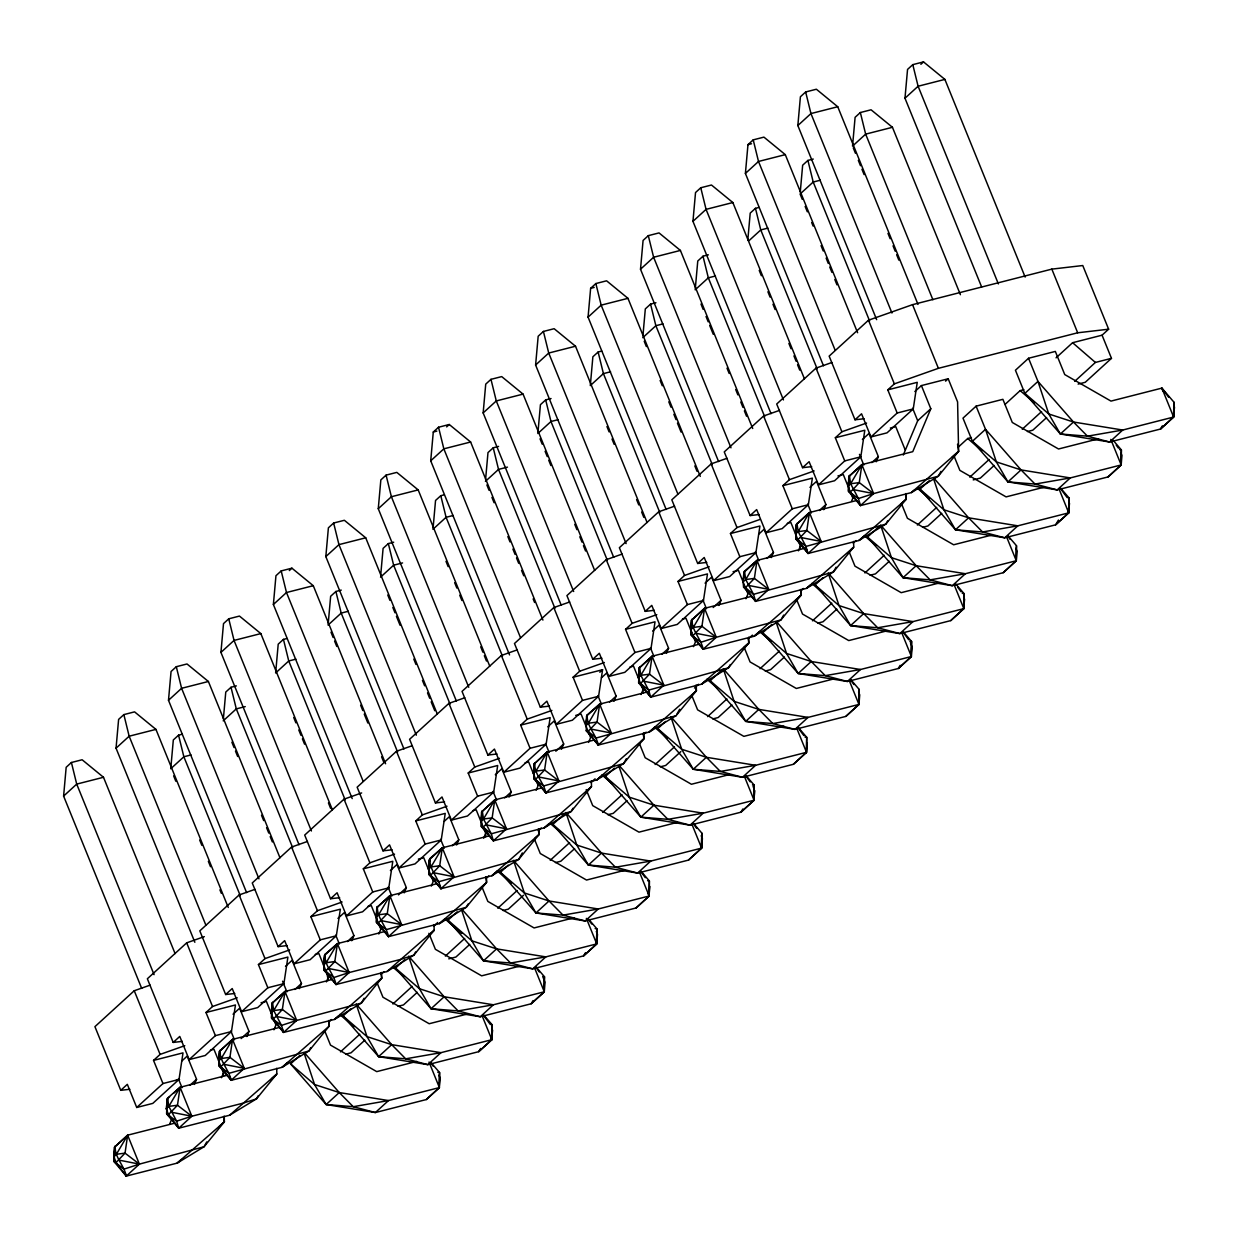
<?xml version="1.0" encoding="UTF-8"?>
<svg xmlns="http://www.w3.org/2000/svg" width="1238" height="1238" viewBox="0 0 1238 1238"><rect width="100%" height="100%" fill="white"/><g stroke="black" fill="none" stroke-linecap="round" stroke-linejoin="round"><path stroke-width="1.5" d="M693.45 823.347L701.807 833.066L701.621 848.107L688.514 860.085L637.616 873.069L588.375 865.053L552.829 824.446L564.636 813.66M850.785 679.662L859.141 689.38L858.955 704.422L845.848 716.4L794.951 729.383L745.709 721.367L710.163 680.761L721.971 669.975M1008.119 535.977L1016.475 545.695L1016.29 560.737L1003.182 572.714L952.285 585.698L903.044 577.682L867.498 537.075L879.305 526.289M1173.81 402.01L1173.624 417.051L1160.517 429.029L1109.619 442.012L1060.378 433.996L1024.847 393.39L1015.439 370.239L1028.546 358.262L1055.333 351.422L1064.742 374.572L1110.981 401.097L1161.878 388.113L1173.81 402.01L1174.398 407.534L1173.624 417.051L1160.517 429.029L1162.389 425.841M166.743 1110.269L166.666 1113.937L178.721 1128.205L229.618 1115.221L256.498 1098.864L276.817 1073.965L276.708 1068.27M166.851 1104.76L167.594 1098.106L180.083 1087.289L227.343 1075.234M271.741 1008.97L271.555 1018.147L283.61 1032.415L334.508 1019.431L361.388 1003.074L381.706 978.175L381.598 972.48M324.077 966.584L324 970.252L336.055 984.52L386.952 971.536L413.832 955.179L434.151 930.28L434.043 924.585M324.155 962.916L324.929 954.421L337.417 943.604L384.678 931.549M428.967 870.794L428.89 874.461L440.945 888.729L491.842 875.746L518.722 859.389L539.056 834.489L538.932 828.795M429.122 863.459L429.818 858.63L442.306 847.813L489.567 835.758M586.425 721.599L587.152 714.945L599.641 704.128L648.712 691.609M743.759 577.914L744.487 571.26L756.975 560.443L806.062 547.923M848.649 482.124L848.463 491.3L860.503 505.568L911.4 492.585L938.28 476.228L958.614 451.328L957.593 401.917L948.2 378.766L921.412 385.591L914.851 391.579M224.264 1116.165L224.372 1121.86L204.053 1146.759L177.173 1163.116L126.276 1176.1L114.221 1161.832L114.515 1147.162L127.638 1135.184L174.898 1123.129M258.293 1095.63L256.498 1098.864L242.725 1103.244L191.828 1116.227L178.721 1128.205L176.616 1121.179L166.666 1113.937L166.96 1099.267L169.591 1096.868M332.233 979.444L284.972 991.499L271.865 1003.476L271.555 1018.147L281.521 1025.389L283.61 1032.415L296.718 1020.437L361.388 1003.074L364.096 998.23M483.671 1014.928L492.028 1024.646L491.842 1039.688L478.719 1051.666L427.837 1064.649L378.596 1056.633L343.05 1016.027L350.911 1008.831M641.005 871.243L649.362 880.961L649.176 896.003L636.053 907.98L585.172 920.964L535.93 912.948L500.384 872.341L508.245 865.145M801.156 589.319L801.28 595.014L780.946 619.913L754.066 636.27L703.169 649.254L691.129 634.986L691.423 620.315L704.53 608.338L751.791 596.283M745.895 775.452L754.251 785.171L754.066 800.212L740.958 812.19L690.061 825.173L640.82 817.157L605.274 776.551L614.45 768.164M798.34 727.557L806.696 737.275L806.511 752.317L793.403 764.295L742.506 777.278L693.265 769.262L657.718 728.656L665.595 721.46M921.412 385.591L930.806 408.741L912.762 451.669L861.865 464.652L848.757 476.63L848.463 491.3L858.414 498.543L860.503 505.568L873.626 493.591L938.28 476.228L940.988 471.384M955.674 583.872L964.031 593.59L963.845 608.632L950.738 620.609L899.84 633.593L850.599 625.577L815.053 584.97L822.93 577.775M1060.564 488.082L1068.92 497.8L1068.734 512.841L1055.627 524.819L1004.73 537.803L955.488 529.787L919.958 489.18L929.134 480.793M141.705 988.404L63.602 796.08L66.171 767.297L71.417 762.5L82.126 759.761L103.497 777.278L175.084 953.57M194.861 942.288L116.047 748.185L118.616 719.402L123.862 714.605L134.571 711.865L155.942 729.383L228.256 907.454M246.594 892.613L168.492 700.29L171.061 671.507L176.307 666.709L187.015 663.97L208.386 681.488L279.974 857.779M299.039 844.718L220.937 652.395L223.505 623.612L228.751 618.814L239.46 616.075L260.831 633.593L332.418 809.884M223.366 718.938L225.765 692.057L231.011 687.276L236.365 685.898M352.211 798.603L273.381 604.5L275.95 575.716L281.196 570.919L291.92 568.18L313.276 585.698L385.591 763.769M403.928 748.928L325.826 556.605L328.395 527.821L333.641 523.024L344.365 520.285L365.721 537.803L437.324 714.094M456.373 701.033L378.271 508.71L380.84 479.926L386.086 475.129L396.81 472.39L418.181 489.908L489.768 666.199M380.7 575.252L383.099 548.372L388.345 543.59L393.699 542.213M509.545 654.917L430.716 460.815L433.285 432.031L438.531 427.234L449.255 424.495L470.626 442.012L542.925 620.083M561.263 605.243L483.16 412.919L485.729 384.136L490.975 379.339L501.7 376.6L523.07 394.117L594.658 570.409M485.59 479.462L487.989 452.582L493.235 447.8L498.589 446.423M613.708 557.348L535.605 365.024L538.174 336.241L543.42 331.444L554.144 328.704L575.515 346.222L647.103 522.513M666.152 509.452L588.065 317.129L590.634 288.346L595.865 283.548L606.589 280.809L627.96 298.327L700.275 476.398M718.597 461.557L640.51 269.234L643.079 240.451L648.31 235.653L659.034 232.914L680.405 250.432L752.719 428.503M642.924 335.777L645.323 308.896L650.569 304.115L655.923 302.737M771.042 413.662L692.955 221.339L695.524 192.555L700.77 187.758L711.479 185.019L732.85 202.537L804.437 378.828M823.487 365.767L745.4 173.444L747.969 144.66L753.215 139.863L763.923 137.124L785.294 154.642L857.609 332.713M747.814 239.986L750.213 213.106L755.459 208.324L759.033 207.411M876.659 319.652L797.845 125.549L800.413 96.765L805.659 91.968L816.368 89.229L837.739 106.747L918.008 304.409M800.259 192.091L802.657 165.211L807.903 160.429L813.258 159.052M981.641 286.984L904.978 98.22L907.547 69.421L912.793 64.639L923.517 61.9L944.888 79.402L1025.141 277.08M299.782 1055.534L290.605 1063.922L326.136 1104.528L375.377 1112.544L426.274 1099.561L439.119 1087.939L439.567 1072.541L431.226 1062.823M492.6 1030.171L491.563 1040.044L490.774 1036.314M404.671 959.744L395.495 968.131L431.041 1008.738L480.282 1016.754L531.164 1003.77L544.008 992.149L544.472 976.751L536.116 967.033M457.116 911.849L447.939 920.236L483.485 960.843L532.727 968.859L583.609 955.875L596.453 944.254L596.917 928.856L588.561 919.138M649.935 886.485L648.898 896.358L648.108 892.629M701.342 848.463L701.807 833.066M753.787 800.568L754.84 790.695M806.232 752.673L807.284 742.8M858.677 704.778L859.141 689.38M771.785 624.478L762.608 632.866L798.154 673.472L847.396 681.488L898.293 668.505L911.122 656.883L911.586 641.485L903.229 631.767M963.737 607.347L964.619 599.115M1016.011 561.093L1016.475 545.695M1069.508 503.324L1068.456 513.197L1067.667 509.468M1121.071 463.662L1121.365 449.905L1113.008 440.186M1173.345 417.407L1174.398 407.534M124.883 1172.696L126.276 1176.1L116.109 1162.467L113.757 1156.679L115.149 1146.001C114.577 1157.545 124.187 1165.391 126.276 1176.1L139.383 1164.122L204.053 1146.759L206.746 1141.916M178.721 1128.205L168.554 1114.571L166.202 1108.784L167.594 1098.106L168.817 1106.385L176.616 1121.179L191.828 1116.227L180.083 1087.289L173.521 1093.278M703.169 649.254L693.001 635.62L690.649 629.833L692.042 619.155C691.469 630.699 701.095 638.545 703.169 649.254L716.291 637.276L780.946 619.913L783.654 615.069M136.722 1107.484L152.8 1103.383L179.015 1079.443L183.007 1052.873L153.543 1060.393L162.952 1083.544L136.722 1107.484L127.328 1084.333L120.767 1090.322L94.924 1026.658L134.246 990.74L150.108 985.139M189.166 1059.589L205.245 1055.488L231.46 1031.548L235.452 1004.977L205.988 1012.498L215.397 1035.649L189.166 1059.589L179.773 1036.438L173.212 1042.427L147.368 978.763L186.69 942.845L204.316 936.624M241.611 1011.694L257.69 1007.593L283.904 983.653L287.897 957.082L258.433 964.603L267.841 987.754L241.611 1011.694L232.218 988.543L225.656 994.532L199.813 930.868L239.135 894.95L254.997 889.348M294.056 963.798L310.134 959.698L336.349 935.758L340.342 909.187L310.877 916.708L320.286 939.859L294.056 963.798L284.663 940.648L278.101 946.637L252.258 882.973L291.58 847.055L307.442 841.453M346.501 915.903L362.579 911.802L388.794 887.863L392.786 861.292L363.322 868.813L372.731 891.964L346.501 915.903L337.107 892.753L330.546 898.742L304.703 835.077L344.025 799.16L361.651 792.939M398.946 868.008L415.024 863.907L441.239 839.968L445.231 813.397L415.767 820.918L425.176 844.068L398.946 868.008L389.552 844.858L382.991 850.846L357.148 787.182L396.485 751.265L412.331 745.663M451.39 820.113L467.469 816.012L493.699 792.072L497.691 765.502L468.212 773.023L477.62 796.173L451.39 820.113L441.997 796.963L435.436 802.951L409.592 739.287L448.93 703.37L464.776 697.768M503.835 772.218L519.914 768.117L546.144 744.177L550.136 717.607L520.672 725.128L530.065 748.278L503.835 772.218L494.442 749.067L487.88 755.056L462.037 691.392L501.375 655.475L517.236 649.873M556.295 724.323L572.358 720.222L598.588 696.282L602.581 669.712L573.117 677.232L582.51 700.383L556.295 724.323L546.886 701.172L540.325 707.161L514.482 643.497L553.819 607.579L569.681 601.978M608.74 676.428L624.803 672.327L651.033 648.387L655.026 621.816L625.561 629.337L634.955 652.488L608.74 676.428L599.331 653.277L592.77 659.266L566.927 595.602L606.264 559.684L622.126 554.082M661.185 628.533L677.248 624.432L703.478 600.492L707.471 573.921L678.006 581.442L687.399 604.593L661.185 628.533L651.776 605.382L645.23 611.371L619.371 547.707L658.709 511.789L674.571 506.187M713.63 580.637L729.693 576.537L755.923 552.597L759.915 526.026L730.451 533.547L739.844 556.698L713.63 580.637L704.221 557.487L697.675 563.476L671.816 499.812L711.154 463.894L727.016 458.292M766.074 532.742L782.137 528.641L808.368 504.702L812.36 478.131L782.896 485.652L792.289 508.803L766.074 532.742L756.666 509.592L750.12 515.581L724.261 451.916L763.598 415.999L779.46 410.397M818.519 484.847L834.582 480.746L860.812 456.807L864.805 430.236L835.341 437.757L844.734 460.907L818.519 484.847L809.11 461.697L802.564 467.685L776.706 404.021L816.043 368.104L831.905 362.502M870.964 436.952L887.027 432.851L913.257 408.911L917.25 382.341L887.785 389.862L897.179 413.012L870.964 436.952L861.555 413.801L855.009 419.79L829.15 356.126L868.488 320.209L912.545 304.656L1051.836 269.126L1082.77 265.536L1108.629 329.2L1102.068 335.189L1072.603 342.709L1056.045 357.828M169.745 1123.872L171.912 1118.719M194.412 1084.426L196.563 1079.273L187.17 1056.122L181.924 1060.92M221.463 1077.694L224.357 1070.824M246.857 1036.531L249.008 1031.378L239.615 1008.227L233.054 1014.216M273.923 1029.799L276.801 1022.928M299.302 988.636L301.468 983.483L292.06 960.332L285.498 966.321M326.368 981.904L329.246 975.033M351.747 940.741L353.913 935.588L344.504 912.437L337.943 918.426M378.813 934.009L381.691 927.138M404.192 892.846L406.358 887.692L396.949 864.542L390.403 870.531M431.257 886.114L434.136 879.243M456.636 844.95L458.803 839.797L449.394 816.647L444.148 821.444M483.702 838.219L486.58 831.348M509.081 797.055L511.248 791.902L501.839 768.752L495.293 774.74M536.147 790.324L539.025 783.453M561.526 749.16L563.692 744.007L554.284 720.856L547.738 726.845M588.592 742.429L591.47 735.558M613.971 701.265L616.137 696.112L606.728 672.961L601.482 677.759M641.036 694.533L643.915 687.663M666.415 653.37L668.582 648.217L659.173 625.066L652.627 631.055M693.481 646.638L696.36 639.767M718.86 605.475L721.027 600.322L711.618 577.171L705.072 583.16M745.926 598.743L748.82 591.872M771.305 557.58L773.471 552.427L764.078 529.276L758.832 534.073M798.371 550.848L801.265 543.977M823.75 509.685L825.916 504.531L816.523 481.381L809.962 487.37M851.543 501.235L853.709 496.082M876.195 461.789L878.361 456.636L868.968 433.486L862.406 439.475M903.26 455.058L917.698 420.719L930.806 408.741M310.738 1047.735L308.943 1050.969L282.063 1067.326L231.166 1080.31L219.111 1066.042L219.42 1051.371L232.527 1039.394L279.788 1027.339M415.628 951.945L413.832 955.179L400.06 959.558L349.162 972.542L333.966 977.494L324 970.252L324.31 955.581L337.417 943.604L349.162 972.542L336.055 984.52L325.888 970.886L318.847 953.508L315.272 954.421M468.072 904.05L466.277 907.284L439.397 923.641L388.5 936.624L376.445 922.356L376.754 907.686L389.862 895.708L437.122 883.653M522.328 852.936L518.722 859.389L438.856 881.704L428.89 874.461L429.199 859.791L442.306 847.813L454.052 876.752L440.945 888.729L430.778 875.096L423.736 857.717L418.382 859.079M572.977 808.259L571.167 811.494L544.287 827.851L493.389 840.834L481.334 826.566L481.644 811.896L494.751 799.918L542.012 787.863M626.32 758.755L623.612 763.598L596.731 779.955L545.834 792.939L533.795 778.671L534.089 764.001L547.196 752.023L594.457 739.968M676.954 714.094L679.662 709.235M730.312 664.574L728.501 667.808L701.621 684.165L650.724 697.149L638.684 682.881L638.978 668.211L652.086 656.233L699.346 644.178M836.099 567.174L833.391 572.018L806.511 588.375L755.613 601.359L743.574 587.091L743.094 581.937L743.868 572.42L756.975 560.443L768.736 589.381L755.613 601.359L745.446 587.725L743.574 587.091M887.646 520.889L885.835 524.123L858.955 540.48L808.058 553.463L796.019 539.195L796.313 524.525L809.42 512.547L856.681 500.492M113.757 1156.679L116.372 1154.28L127.638 1135.184L139.383 1164.122L124.171 1169.074L114.221 1161.832L114.515 1147.162L127.638 1135.184L125.038 1153.135L116.109 1162.467M166.202 1108.784L168.817 1106.385L180.083 1087.289L177.483 1105.24L168.554 1114.571M229.788 1076.905L231.166 1080.31C229.076 1069.601 219.466 1061.755 220.039 1050.211L218.646 1060.889L221.262 1058.49L232.527 1039.394L244.273 1068.332L231.166 1080.31L220.998 1066.676L213.957 1049.298L210.383 1050.211M273.706 1010.595L284.972 991.499L296.718 1020.437L281.521 1025.389L273.706 1010.595L272.484 1002.316L271.091 1012.994L273.706 1010.595L282.372 1009.45L296.718 1020.437L276.059 1016.383L273.443 1018.781L283.61 1032.415L282.233 1029.01M336.055 984.52C333.966 973.811 324.356 965.965 324.929 954.421L323.536 965.098L326.151 962.7L337.417 943.604L334.817 961.555L325.888 970.886M388.5 936.624C386.411 925.916 376.801 918.07 377.373 906.525L375.981 917.203L378.596 914.805L389.862 895.708L401.607 924.647L388.5 936.624L378.333 922.991L371.292 905.612L367.717 906.525M439.567 885.325L440.945 888.729C438.856 878.021 429.246 870.175 429.818 858.63L428.425 869.308L431.041 866.91L442.306 847.813L439.707 865.764L430.778 875.096M591.377 780.899L591.501 786.594L571.167 811.494L491.3 833.808L483.501 819.014L482.263 810.735L480.87 821.413L483.501 819.014L494.751 799.918L506.497 828.856L493.389 840.834L483.222 827.201L481.334 826.566L481.644 811.896L494.751 799.918L492.151 817.869L483.222 827.201L491.3 833.808L493.389 840.834M545.834 792.939C543.745 782.23 534.135 774.384 534.708 762.84L533.315 773.518L535.946 771.119L547.196 752.023L558.942 780.961L545.834 792.939L535.667 779.306L528.626 761.927L525.051 762.84M696.267 685.109L696.39 690.804L676.056 715.703L649.176 732.06L598.279 745.044C596.19 734.335 586.58 726.489 587.152 714.945L585.76 725.623L588.39 723.224L599.641 704.128L611.386 733.066L598.279 745.044L586.239 730.776L586.533 716.106L599.641 704.128L597.056 722.079L588.112 731.41L586.239 730.776M748.711 637.214L748.835 642.909L728.501 667.808L648.635 690.123L640.835 675.329L639.597 667.05L638.204 677.728L640.835 675.329L652.086 656.233L663.847 685.171L650.724 697.149L640.557 683.515L638.684 682.881L638.978 668.211L652.086 656.233L649.501 674.184L640.557 683.515L648.635 690.123L650.724 697.149M690.649 629.833L693.28 627.434L704.53 608.338L716.291 637.276L701.079 642.228L691.129 634.986L691.423 620.315L704.53 608.338L701.946 626.289L693.001 635.62M853.601 541.424L853.725 547.119L833.391 572.018L753.524 594.333L745.725 579.539L744.487 571.26L743.094 581.937L745.725 579.539L756.975 560.443L754.391 578.394L745.446 587.725L753.524 594.333L755.613 601.359M480.607 1048.478L478.719 1051.666L491.842 1039.688L492.028 1024.646L490.248 1024.383L483.47 1015.299M906.046 493.529L906.17 499.224L885.835 524.123L805.969 546.438L798.17 531.644L796.947 523.365L795.539 534.042L798.17 531.644L809.42 512.547L821.181 541.486L808.058 553.463L797.891 539.83L796.019 539.195L796.313 524.525L809.42 512.547L806.836 530.498L797.891 539.83L805.969 546.438L808.058 553.463L805.984 548.357M533.052 1000.583L531.164 1003.77L544.287 991.793L545.045 982.276L542.708 976.488L544.472 976.751L544.008 992.149M850.614 483.749L861.865 464.652L873.626 493.591L858.414 498.543L850.614 483.749L849.392 475.469L847.984 486.147L850.614 483.749L859.28 482.603L873.626 493.591L852.967 489.536L850.336 491.935L860.503 505.568M585.497 952.687L583.609 955.875L596.731 943.898L597.49 934.38L596.314 931.487M742.831 809.002L740.958 812.19L754.066 800.212L754.251 785.171L752.487 784.907M900.165 665.317L898.293 668.505L911.4 656.527L912.174 647.01L910.41 642.677M1058.444 520.053L1055.627 524.819L1068.734 512.841L1068.92 497.8L1067.156 497.537L1061.508 489.969M439.119 1087.939L440.155 1078.066L438.979 1075.172M596.453 944.254L596.917 928.856L595.153 928.593M911.122 656.883L911.586 641.485L909.822 641.222M643.822 733.004L643.946 738.699L623.612 763.598L543.745 785.913L533.795 778.671L534.089 764.001L547.196 752.023L544.596 769.974L535.667 779.306M220.998 1066.676L229.928 1057.345L232.527 1039.394L219.42 1051.371L219.111 1066.042L229.061 1073.284L308.943 1050.969L329.262 1026.07L329.153 1020.375M276.059 1016.383L282.372 1009.45L284.972 991.499L271.865 1003.476M378.333 922.991L387.262 913.659L389.862 895.708L376.754 907.686L376.445 922.356L386.411 929.599L466.277 907.284L486.596 882.385L486.488 876.69M852.967 489.536L859.28 482.603L861.865 464.652L848.757 476.63M289.29 570.579L291.92 568.18M446.624 426.893L449.255 424.495M63.602 796.08L76.71 784.103L103.497 777.278M116.047 748.185L129.154 736.208L155.942 729.383M168.492 700.29L181.599 688.313L208.386 681.488M220.937 652.395L234.044 640.417L260.831 633.593M273.381 604.5L286.489 592.522L313.276 585.698M325.826 556.605L338.949 544.627L365.721 537.803M378.271 508.71L391.394 496.732L418.181 489.908M430.716 460.815L443.838 448.837L470.626 442.012M483.16 412.919L496.283 400.942L523.07 394.117M535.605 365.024L548.728 353.047L575.515 346.222M588.065 317.129L601.173 305.152L627.96 298.327M640.51 269.234L653.618 257.256L680.405 250.432M692.955 221.339L706.062 209.361L732.85 202.537M745.4 173.444L758.507 161.466L785.294 154.642M797.845 125.549L810.952 113.571L837.739 106.747M182.125 734.258L178.566 735.171L173.32 739.953L170.751 768.752L183.858 756.774L191.008 754.948M287.03 638.468L283.456 639.381L278.21 644.162L275.641 672.961L288.748 660.984L295.897 659.158M341.255 590.108L335.9 591.485L330.654 596.267L328.085 625.066L341.193 613.089L348.342 611.263M444.365 494.782L440.79 495.695L435.544 500.477L432.975 529.276L446.082 517.298L453.232 515.472M551.034 398.528L545.679 399.905L540.433 404.687L537.865 433.486L550.972 421.508L558.121 419.682M601.699 351.097L598.124 352.01L592.878 356.792L590.309 385.591L603.417 373.613L610.566 371.787M708.368 254.842L703.014 256.22L697.768 261.001L695.199 289.8L708.322 277.823L715.456 275.997M892.443 127.297L871.072 109.795L860.348 112.534L855.102 117.316L852.533 146.115L865.656 134.137L892.443 127.297L960.409 294.706M920.886 64.299L923.517 61.9M223.196 720.856L236.303 708.879L245.232 706.604M380.53 577.171L393.638 565.193L402.567 562.919M485.42 481.381L498.527 469.403L507.456 467.128M642.754 337.695L655.861 325.718L663.011 323.892M748.959 240.698L760.766 229.928L767.9 228.102M904.978 98.22L918.101 86.242L944.888 79.402M153.543 1060.393L160.104 1054.405L184.772 1045.692M205.988 1012.498L212.549 1006.509L237.216 997.797M258.433 964.603L264.994 958.614L289.661 949.902M310.877 916.708L317.439 910.719L342.106 902.007M363.322 868.813L369.883 862.824L394.551 854.112M415.767 820.918L422.328 814.929L446.995 806.217M468.212 773.023L474.773 767.034L499.44 758.321M520.672 725.128L527.218 719.139L551.885 710.426M573.117 677.232L579.663 671.244L604.345 662.531M625.561 629.337L632.107 623.348L656.79 614.636M678.006 581.442L684.552 575.453L709.235 566.741M730.451 533.547L736.997 527.558L759.915 519.465M782.896 485.652L789.442 479.663L814.124 470.951M835.341 437.757L841.886 431.768L866.569 423.056M887.785 389.862L894.347 383.873L938.389 368.32L1077.679 332.79L1108.629 329.2M599.811 672.234L602.581 669.712M945.569 381.149L948.2 378.766M190.018 1085.262L196.563 1079.273M241.147 1038.574L249.008 1031.378M294.907 989.471L301.468 983.483M347.352 941.576L353.913 935.588M398.481 894.888L406.358 887.692M452.241 845.786L458.803 839.797M504.686 797.891L511.248 791.902M555.816 751.203L563.692 744.007M609.576 702.101L616.137 696.112M662.021 654.206L668.582 648.217M713.165 607.518L721.027 600.322M766.91 558.415L773.471 552.427M819.355 510.52L825.916 504.531M871.8 462.625L878.361 456.636M1098.524 438.794L1058.536 448.992L1012.297 422.468L1002.888 399.317L976.101 406.157L962.994 418.135L972.403 441.285L1007.933 481.892L1057.175 489.908L1108.072 476.924L1121.179 464.946L1121.953 455.429L1120.777 452.535M328.704 1022.062L331.474 1019.539M381.149 974.167L383.919 971.644M433.594 926.272L437.741 922.496M486.054 878.376L488.809 875.854M538.499 830.481L541.254 827.959M590.944 782.586L595.076 778.81M643.389 734.691L646.143 732.169M694.456 688.049L698.588 684.274M748.278 638.901L752.41 635.125M800.723 591.006L803.477 588.483M853.168 543.111L855.922 540.588M958.057 447.32L967.714 438.5L971.397 437.556M1004.977 404.47L1020.158 390.604L1023.841 389.661M229.618 1115.221L276.817 1073.965L271.571 1078.762M386.952 971.536L434.151 930.28L428.921 935.077M219.126 1126.657L224.372 1121.86L223.567 1116.506M376.46 982.972L381.706 978.175L380.902 972.82M535.11 838.08L539.056 834.489L538.251 829.135M586.255 791.392L591.501 786.594L544.287 827.851L548.542 824.183M641.315 741.098L643.946 738.699L643.141 733.345M692.46 694.394L696.39 690.804L695.586 685.45M743.589 647.706L748.835 642.909L748.294 639.35M796.034 599.811L801.28 595.014L800.475 589.659M851.094 549.517L853.725 547.119L806.511 588.375L810.782 584.707M900.924 504.021L906.17 499.224L905.628 495.664M952.053 457.317L958.614 451.328L957.547 444.194M340.465 1051.882L359.778 1034.241M392.91 1003.987L412.223 986.346M445.355 956.092L464.668 938.45M497.8 908.197L517.128 890.555M550.245 860.302L569.573 842.66M602.689 812.407L622.018 794.765M655.134 764.511L674.462 746.854M707.579 716.616L726.907 698.959M760.024 668.721L779.352 651.064M812.468 620.826L831.797 603.169M864.913 572.931L884.241 555.274M917.358 525.036L936.686 507.379M969.803 477.141L989.131 459.484M1022.248 429.246L1041.576 411.589M1074.708 381.35L1095.398 362.44L1111.476 358.339L1102.068 335.189M364.808 1040.214L351.019 1052.826L345.65 1054.188M417.268 992.319L403.464 1004.931L398.094 1006.293M469.713 944.424L455.909 957.036L448.76 958.846M523.535 895.275L508.354 909.141L502.999 910.503M574.602 848.634L560.799 861.246L555.444 862.607M627.047 800.738L613.243 813.351L607.889 814.712M680.869 751.59L665.688 765.455L660.334 766.817M731.937 704.948L718.133 717.56L712.779 718.922M784.381 657.053L770.578 669.665L765.223 671.027M836.826 609.158L823.022 621.77L817.668 623.132M889.271 561.263L875.467 573.875L870.113 575.237M941.716 513.368L927.912 525.98L922.558 527.342M994.16 465.473L980.357 478.085L973.223 479.895M1046.605 417.577L1032.802 430.19L1027.447 431.551M1111.476 358.339L1085.246 382.294L1078.112 384.105M304.316 1053.755L314.56 1084.519L326.136 1104.528L339.258 1092.55L388.5 1100.567L439.397 1087.583L439.567 1072.541L437.803 1072.278M378.596 1056.633L405.693 1058.815L440.945 1052.671L427.837 1064.649L405.693 1058.815L391.703 1044.655L356.157 1004.049L367.005 1036.624L378.596 1056.633L391.703 1044.655L440.945 1052.671L491.842 1039.688L482.155 1015.856M409.205 957.964L419.45 988.729L431.041 1008.738L444.148 996.76L493.389 1004.776L544.287 991.793L534.599 967.961M461.65 910.069L471.895 940.834L483.485 960.843L496.593 948.865L545.834 956.881L596.731 943.898L586.363 918.364M535.93 912.948L563.027 915.13L598.279 908.986L585.172 920.964L563.027 915.13L549.038 900.97L513.491 860.364L524.339 892.938L535.93 912.948L549.038 900.97L598.279 908.986L649.176 896.003L649.362 880.961L647.598 880.698M566.54 814.279L576.784 845.043L588.375 865.053L601.482 853.075L650.724 861.091L701.621 848.107L702.395 838.59L701.219 835.696M618.985 766.384L629.229 797.148L640.82 817.157L653.927 805.18L703.169 813.196L754.066 800.212L744.394 776.381M670.841 716.678L681.674 749.253L693.265 769.262L706.372 757.285L755.613 765.301L806.511 752.317L806.696 737.275L804.932 737.012M723.874 670.594L734.119 701.358L745.709 721.367L758.817 709.389L808.058 717.406L858.955 704.422L859.729 694.905L858.553 692.011M776.334 622.699L786.563 653.463L798.154 673.472L811.261 661.494L860.503 669.51L911.4 656.527L901.728 632.695M828.176 572.993L839.008 605.568L850.599 625.577L863.706 613.599L912.948 621.615L963.845 608.632L964.031 593.59L962.266 593.327M903.044 577.682L930.14 579.864L965.392 573.72L952.285 585.698L930.14 579.864L916.151 565.704L880.62 525.098L891.453 557.673L903.044 577.682L916.151 565.704L965.392 573.72L1016.29 560.737L1017.063 551.22L1015.887 548.326M933.669 479.013L943.898 509.777L955.488 529.787L968.596 517.809L1017.837 525.825L1068.734 512.841L1059.063 489.01M976.101 406.157L985.51 429.307L996.342 461.882L1007.933 481.892L1021.04 469.914L1070.282 477.93L1121.179 464.946L1121.365 449.905L1119.601 449.642M1028.546 358.262L1037.955 381.412L1048.787 413.987L1060.378 433.996L1073.485 422.019L1122.727 430.035L1173.624 417.051L1161.878 388.113L1168.657 397.212M426.274 1099.561L439.397 1087.583L429.029 1062.049M636.053 907.98L649.176 896.003L639.489 872.171M688.514 860.085L701.621 848.107L691.934 824.276M793.403 764.295L806.511 752.317L796.839 728.486M845.848 716.4L858.955 704.422L849.283 680.591M950.738 620.609L963.845 608.632L954.173 584.8M1003.182 572.714L1016.29 560.737L1006.618 536.905M1108.072 476.924L1121.179 464.946L1110.811 439.413M958.614 451.328L911.4 492.585L914.248 490.14M906.17 499.224L858.955 540.48L863.226 536.812M801.28 595.014L754.066 636.27L759.745 631.395M748.835 642.909L701.621 684.165L705.877 680.498M696.39 690.804L649.176 732.06L653.432 728.393M643.946 738.699L596.731 779.955L602.411 775.081M539.056 834.489L491.842 875.746L496.098 872.078M445.076 918.766L439.397 923.641L486.596 882.385L485.807 877.03M381.706 978.175L334.508 1019.431L338.763 1015.764M287.742 1062.452L282.063 1067.326L329.262 1026.07L328.735 1022.511M224.372 1121.86L177.173 1163.116L181.429 1159.449M676.056 715.703L596.19 738.018L588.112 731.41L581.071 714.032L575.716 715.394M747.969 144.66L751.528 143.747M820.345 180.206L813.211 182.032L800.088 194.01L802.27 199.349M590.634 288.346L594.194 287.433M433.285 432.031L436.859 431.118M897.179 413.012L913.257 408.911M890.385 428.023L895.755 426.661L905.148 449.812M844.734 460.907L860.812 456.807M837.94 475.918L843.295 474.556L850.336 491.935M792.289 508.803L808.368 504.702M787.291 523.365L790.85 522.451L800.259 545.602L800.336 549.393M739.844 556.698L755.923 552.597M1044.268 487.153L1006.092 496.887L959.852 470.363L954.065 456.126M733.051 571.708L738.405 570.347L747.814 593.497M687.399 604.593L703.478 600.492M991.824 535.048L953.647 544.782L907.408 518.258L901.62 504.021M682.401 619.155L685.96 618.242L691.748 632.479M634.955 652.488L651.033 648.387M939.379 582.943L901.202 592.677L854.963 566.153L849.175 551.916M629.956 667.05L633.516 666.137L642.924 689.287L643.002 693.079M582.51 700.383L598.588 696.282M886.919 630.838L848.757 640.572L802.518 614.048L796.73 599.811M530.065 748.278L546.144 744.177M832.663 679.198L796.313 688.467L750.073 661.943L744.286 647.706M477.62 796.173L493.699 792.072M783.855 726.164L743.868 736.362L697.613 709.838L691.841 695.601M472.606 810.735L476.181 809.822L485.59 832.973L485.667 836.764M425.176 844.068L441.239 839.968M729.584 774.524L691.423 784.258L645.168 757.733L639.396 743.496M372.731 891.964L388.794 887.863M677.14 822.419L638.978 832.153L592.723 805.629L586.224 789.612M320.286 939.859L336.349 935.758M624.695 870.314L586.533 880.048L540.279 853.524L534.491 839.287M267.841 987.754L283.904 983.653M574.076 917.745L534.089 927.943L487.834 901.419L482.046 887.182M261.048 1002.765L266.402 1001.403L273.443 1018.781M215.397 1035.649L231.46 1031.548M519.805 966.104L481.644 975.838L435.389 949.314L428.89 933.297M162.952 1083.544L179.015 1079.443M175.858 1080.588L179.572 1079.644M467.36 1013.999L429.184 1023.733L382.944 997.209L377.157 982.972M416.726 1061.43L376.739 1071.628L330.5 1045.104L324.712 1030.867M798.17 531.644L806.836 530.498L821.181 541.486L800.522 537.431M745.725 579.539L754.391 578.394L768.736 589.381L748.077 585.326M693.28 627.434L701.946 626.289L716.291 637.276L695.632 633.222M640.835 675.329L649.501 674.184L663.847 685.171L643.187 681.117M588.39 723.224L597.056 722.079L611.386 733.066L590.727 729.012M535.946 771.119L544.596 769.974L558.942 780.961L538.282 776.907M483.501 819.014L492.151 817.869L506.497 828.856L485.838 824.802M431.041 866.91L439.707 865.764L454.052 876.752L433.393 872.697M378.596 914.805L387.262 913.659L401.607 924.647L380.948 920.592M326.151 962.7L334.817 961.555L349.162 972.542L328.503 968.487M221.262 1058.49L229.928 1057.345L244.273 1068.332L223.614 1064.278M168.817 1106.385L177.483 1105.24L191.828 1116.227L171.169 1112.173M116.372 1154.28L125.038 1153.135L139.383 1164.122L118.724 1160.068M855.009 419.79L864.109 418.738M802.564 467.685L811.664 466.633M750.12 515.581L759.219 514.528M697.675 563.476L706.774 562.423M645.23 611.371L654.329 610.319M592.77 659.266L601.885 658.214M540.325 707.161L549.44 706.109M487.88 755.056L496.995 754.004M435.436 802.951L444.535 801.899M382.991 850.846L392.09 849.794M330.546 898.742L339.645 897.689M278.101 946.637L287.201 945.584M225.656 994.532L234.756 993.48M173.212 1042.427L182.311 1041.375M120.767 1090.322L129.866 1089.27M1060.378 433.996L1087.475 436.178L1109.619 442.012L1122.727 430.035L1087.475 436.178L1073.485 422.019L1037.955 381.412L1024.847 393.39L1048.787 413.987L1073.485 422.019M1007.933 481.892L1035.03 484.073L1057.175 489.908L1070.282 477.93L1035.03 484.073L1021.04 469.914L985.51 429.307L972.403 441.285L996.342 461.882L1021.04 469.914M955.488 529.787L982.585 531.969L1004.73 537.803L1017.837 525.825L982.585 531.969L968.596 517.809L934.334 478.657M850.599 625.577L877.696 627.759L899.84 633.593L912.948 621.615L877.696 627.759L863.706 613.599L829.445 574.447M798.154 673.472L825.251 675.654L847.396 681.488L860.503 669.51L825.251 675.654L811.261 661.494L777 622.343M745.709 721.367L772.806 723.549L794.951 729.383L808.058 717.406L772.806 723.549L758.817 709.389L723.286 668.783M693.265 769.262L720.361 771.444L742.506 777.278L755.613 765.301L720.361 771.444L706.372 757.285L672.11 718.133M640.82 817.157L667.916 819.339L690.061 825.173L703.169 813.196L667.916 819.339L653.927 805.18L619.65 766.028M588.375 865.053L615.472 867.234L637.616 873.069L650.724 861.091L615.472 867.234L601.482 853.075L565.936 812.468M483.485 960.843L510.582 963.025L532.727 968.859L545.834 956.881L510.582 963.025L496.593 948.865L462.316 909.713M431.041 1008.738L458.137 1010.92L480.282 1016.754L493.389 1004.776L458.137 1010.92L444.148 996.76L408.602 956.154M326.136 1104.528L353.248 1106.71L375.377 1112.544L388.5 1100.567L353.248 1106.71L339.258 1092.55L304.981 1053.399M968.596 517.809L943.898 509.777L919.958 489.18M916.151 565.704L891.453 557.673L867.498 537.075M863.706 613.599L839.008 605.568L815.053 584.97M811.261 661.494L786.563 653.463L762.608 632.866M758.817 709.389L734.119 701.358L710.163 680.761M706.372 757.285L681.674 749.253L657.718 728.656M653.927 805.18L629.229 797.148L605.274 776.551M601.482 853.075L576.784 845.043L552.829 824.446M549.038 900.97L524.339 892.938L500.384 872.341M496.593 948.865L471.895 940.834L447.939 920.236M444.148 996.76L419.45 988.729L395.495 968.131M391.703 1044.655L367.005 1036.624L343.05 1016.027M339.258 1092.55L314.56 1084.519L290.605 1063.922M1072.603 342.709L1095.398 362.44M1020.158 390.604L1034.411 402.938M967.714 438.5L981.966 450.833M918.116 488.855L929.521 498.728M864.248 535.528L875.653 545.385M811.803 583.423L823.208 593.281M760.782 632.541L770.763 641.176M706.913 679.213L716.879 687.833M654.469 727.108L667.297 738.204M602.024 775.003L611.99 783.623M551.003 824.121L559.545 831.518M497.134 870.794L511.371 883.127M444.69 918.689L461.789 933.483M393.669 967.807L403.634 976.442M339.8 1014.479L354.037 1026.813M1116.212 445.107L1118.471 448.125M1007.933 536.348L1010.193 539.381M957.748 587.276L961.137 591.81M904.173 633.655L908.692 639.706M850.599 680.033L853.988 684.583M799.284 729.445L803.802 735.496M745.709 775.824L750.228 781.89M694.394 825.235L696.654 828.268M588.112 731.41L598.279 745.044L596.902 741.639M640.804 871.614L645.338 877.68M588.36 919.509L591.749 924.059M537.044 968.921L539.304 971.954M431.025 1063.194L433.285 1066.227M1051.836 269.126L1077.679 332.79M998.37 283.904L918.101 86.242L912.793 64.639M932.895 299.751L865.656 134.137L860.348 112.534M853.261 147.895L855.427 153.233M858.321 160.352L860.487 165.706M861.942 169.266L864.109 174.604M887.971 233.363L890.137 238.717M893.031 245.836L895.198 251.175M896.652 254.734L898.819 260.088M912.545 304.656L938.389 368.32M891.948 313.028L810.952 113.571L805.659 91.968M912.638 408.261L917.698 420.719M869.602 320.936L813.211 182.032L807.903 160.429M868.488 320.209L894.347 383.873M805.149 206.467L807.331 211.822M811.664 222.5L813.103 226.059M821.057 245.65L823.239 250.989M826.133 258.108L828.299 263.462M829.739 267.021L831.905 272.36M834.799 279.478L836.965 284.833M835.155 350.23L758.507 161.466L753.215 139.863M859.466 454.361L863.799 465.055M817.157 368.831L760.766 229.928L755.459 208.324M816.043 368.104L841.886 431.768M850.537 492.353L852.703 497.707M759.219 270.395L761.385 275.734M767.9 291.766L770.067 297.105M772.961 304.223L775.127 309.577M788.869 343.406L791.036 348.745M793.929 355.879L796.096 361.217M797.551 364.777L799.717 370.116M783.437 399.92L706.062 209.361L700.77 187.758M807.749 504.052L811.354 512.95M764.713 416.726L708.322 277.823L703.014 256.22M763.598 415.999L789.442 479.663M700.987 304.037L703.153 309.392M706.047 316.51L708.213 321.849M709.668 325.408L713.274 334.322M727.016 368.15L729.182 373.489M735.697 389.521L737.863 394.86M740.757 401.994L742.924 407.333M744.378 410.892L746.545 416.231M730.993 447.816L653.618 257.256L648.31 235.653M755.304 551.947L758.909 560.845M712.268 464.621L655.861 325.718L650.569 304.115M711.154 463.894L736.997 527.558M644.209 341.255L646.375 346.594M660.117 380.437L662.284 385.776M668.783 401.808L670.965 407.147M673.859 414.266L676.025 419.605M677.465 423.164L681.086 432.077M694.828 465.906L696.994 471.245M677.82 493.916L601.173 305.152L595.865 283.548M702.859 599.842L706.465 608.74M659.823 512.517L603.417 373.613L598.124 352.01M658.709 511.789L684.552 575.453M693.203 636.038L695.369 641.392M606.945 426.553L609.111 431.892M612.005 439.01L614.172 444.349M636.595 499.564L638.762 504.903M641.655 512.021L643.822 517.36M753.075 786.362L754.251 789.256M626.103 543.606L548.728 353.047L543.42 331.444M650.414 647.737L654.02 656.635M607.378 560.412L550.972 421.508L545.679 399.905M606.264 559.684L632.107 623.348M540.031 438.825L542.198 444.163M545.091 451.297L547.273 456.636M548.713 460.196L550.879 465.534M574.741 524.308L576.908 529.647M579.802 536.766L581.984 542.105M583.423 545.679L585.589 551.018M573.658 591.501L496.283 400.942L490.975 379.339M597.954 695.632L601.575 704.53M554.934 608.307L498.527 469.403L493.235 447.8M553.819 607.579L579.663 671.244M588.313 731.828L590.48 737.183M486.874 484.94L489.041 490.279M491.935 497.397L494.101 502.752M507.843 536.58L510.01 541.919M512.903 549.053L515.07 554.392M516.509 557.951L518.691 563.29M521.569 570.424L523.751 575.763M533.145 598.913L534.599 602.473M520.486 637.601L443.838 448.837L438.531 427.234M545.509 743.527L549.13 752.425M502.489 656.202L446.082 517.298L440.79 495.695M501.375 655.475L527.218 719.139M535.853 779.723L538.035 785.078M445.99 561.325L448.156 566.664M454.671 582.696L456.837 588.035M459.731 595.169L461.898 600.507M480.7 646.809L482.866 652.147M484.321 655.707L486.488 661.046M468.753 687.291L391.394 496.732L386.086 475.129M493.064 791.422L496.686 800.321M450.044 704.097L393.638 565.193L388.345 543.59M448.93 703.37L474.773 767.034M387.757 594.983L389.924 600.322M392.817 607.44L394.999 612.779M396.439 616.338L400.06 625.252M413.786 659.08L415.968 664.435M422.468 680.451L424.634 685.79M427.528 692.924L429.694 698.263M431.149 701.822L434.77 710.72M416.308 735.186L338.949 544.627L333.641 523.024M440.62 839.318L444.241 848.216M397.599 751.992L341.193 613.089L335.9 591.485M396.485 751.265L422.328 814.929M430.963 875.514L433.145 880.868M330.979 632.185L333.146 637.524M334.585 641.083L336.767 646.437M360.629 705.196L362.796 710.535M364.235 714.109L367.856 723.007M381.598 756.836L383.765 762.19M363.152 781.286L286.489 592.522L281.196 570.919M388.175 887.213L391.796 896.111M345.154 799.887L288.748 660.984L283.456 639.381M344.025 799.16L369.883 862.824M378.519 923.409L380.7 928.763M293.716 717.483L295.882 722.822M298.776 729.94L300.942 735.279M302.397 738.854L304.563 744.193M328.426 802.951L330.592 808.306M311.419 830.977L234.044 640.417L228.751 618.814M335.73 935.108L339.351 944.006M292.71 847.782L236.303 708.879L231.011 687.276M291.58 847.055L317.439 910.719M326.801 973.099L328.333 980.45M231.877 742.227L234.044 747.566M235.483 751.126L237.65 756.464M261.512 815.238L263.694 820.577M266.572 827.696L268.754 833.05M270.194 836.609L272.36 841.948M258.974 878.872L181.599 688.313L176.307 666.709M282.558 981.208L286.907 991.901M240.265 895.678L183.858 756.774L178.566 735.171M239.135 894.95L264.994 958.614M273.629 1019.214L275.795 1024.553M173.645 775.87L175.811 781.209M199.674 839.983L201.84 845.322M208.355 861.354L210.522 866.693M219.915 889.843L221.37 893.403M205.802 924.972L129.154 736.208L123.862 714.605M230.841 1030.898L234.462 1039.796M186.69 942.845L212.549 1006.509M221.184 1067.11L223.351 1072.448L223.428 1076.24M154.085 974.662L76.71 784.103L71.417 762.5M178.396 1078.793L182.017 1087.691M134.246 990.74L160.104 1054.405M1161.878 388.113L1162.869 391.084"/></g></svg>
